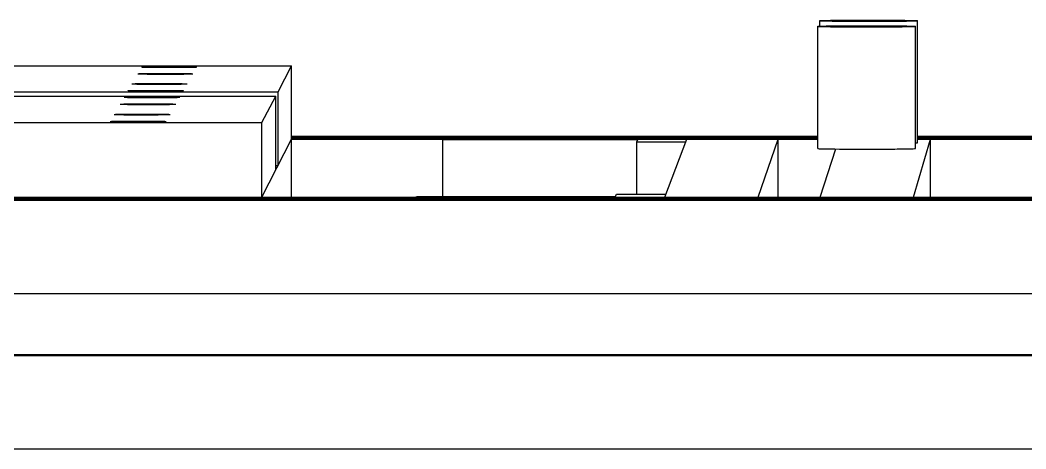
# Model space of a CAD drawing. Header units: millimetres. Extents: x -253 to 256, y -315 to 312.
# Drawn here: x -144.9 to -63.2, y -264.8 to -230 of the extents above; entities that cross this region are included whole.
import ezdxf

# ---------------------------------------------------------------- set-up
doc = ezdxf.new("R2010")
doc.units = ezdxf.units.MM
doc.layers.add('VISIBLE', color=7, linetype='Continuous')

msp = doc.modelspace()

# ---------------------------------------------------------------- linework, layer by layer
at = {"layer": 'VISIBLE'}
for p, q in [((-79.901, -230.045), (-79.878, -230.04)), ((-79.901, -230.489), (-79.901, -230.045)), ((-79.901, -230.045), (-79.873, -230.05)), ((-79.878, -230.04), (-79.809, -230.035)), ((-79.873, -230.05), (-79.789, -230.056)), ((-79.809, -230.035), (-79.702, -230.031)), ((-79.789, -230.056), (-79.646, -230.061)), ((-79.702, -230.031), (-79.563, -230.026)), ((-79.646, -230.061), (-79.445, -230.066)), ((-79.563, -230.026), (-79.4, -230.023)), ((-79.445, -230.066), (-79.187, -230.071)), ((-79.4, -230.023), (-79.218, -230.019)), ((-79.218, -230.019), (-79.024, -230.016)), ((-79.187, -230.071), (-78.88, -230.075)), ((-79.024, -230.016), (-78.822, -230.013)), ((-78.88, -230.075), (-78.529, -230.079)), ((-78.822, -230.013), (-78.616, -230.011)), ((-78.616, -230.011), (-78.409, -230.009)), ((-78.529, -230.079), (-78.144, -230.083)), ((-78.409, -230.009), (-78.204, -230.007)), ((-78.204, -230.007), (-77.99, -230.006)), ((-78.144, -230.083), (-77.737, -230.085)), ((-77.99, -230.006), (-77.752, -230.004)), ((-77.918, -230.045), (-77.906, -230.042)), ((-77.918, -230.045), (-77.904, -230.047)), ((-77.906, -230.042), (-77.872, -230.04)), ((-77.904, -230.047), (-77.862, -230.05)), ((-77.904, -230.047), (-77.862, -230.05)), ((-77.872, -230.04), (-77.818, -230.038)), ((-77.862, -230.05), (-77.79, -230.053)), ((-77.862, -230.05), (-77.79, -230.053)), ((-77.818, -230.038), (-77.749, -230.035)), ((-77.79, -230.053), (-77.69, -230.055)), ((-77.752, -230.004), (-77.49, -230.003)), ((-77.749, -230.035), (-77.667, -230.034)), ((-77.737, -230.085), (-77.316, -230.087)), ((-77.69, -230.055), (-77.561, -230.058)), ((-77.667, -230.034), (-77.479, -230.03)), ((-77.561, -230.058), (-77.407, -230.06)), ((-77.49, -230.003), (-77.203, -230.001)), ((-77.479, -230.03), (-77.275, -230.028)), ((-77.407, -230.06), (-77.232, -230.062)), ((-77.316, -230.087), (-76.893, -230.089)), ((-77.275, -230.028), (-77.069, -230.026)), ((-77.232, -230.062), (-77.039, -230.064)), ((-77.203, -230.001), (-76.889, -230)), ((-77.069, -230.026), (-76.844, -230.024)), ((-77.039, -230.064), (-76.835, -230.065)), ((-76.893, -230.089), (-76.475, -230.09)), ((-76.889, -230), (-76.55, -230)), ((-76.844, -230.024), (-76.569, -230.023)), ((-76.835, -230.065), (-76.625, -230.066)), ((-76.625, -230.066), (-76.414, -230.067)), ((-76.569, -230.023), (-76.242, -230.022)), ((-76.55, -230), (-76.185, -229.999)), ((-76.475, -230.09), (-76.07, -230.09)), ((-76.414, -230.067), (-76.205, -230.067)), ((-76.242, -230.022), (-76.06, -230.022)), ((-76.205, -230.067), (-76.002, -230.067)), ((-76.185, -229.999), (-75.799, -229.999)), ((-76.07, -230.09), (-75.684, -230.09)), ((-76.06, -230.022), (-75.867, -230.022)), ((-76.002, -230.067), (-75.809, -230.067)), ((-75.867, -230.022), (-75.664, -230.022)), ((-75.809, -230.067), (-75.627, -230.067)), ((-75.799, -229.999), (-75.394, -229.999)), ((-75.684, -230.09), (-75.319, -230.09)), ((-75.664, -230.022), (-75.456, -230.022)), ((-75.627, -230.067), (-75.3, -230.066)), ((-75.456, -230.022), (-75.244, -230.023)), ((-75.394, -229.999), (-74.977, -230)), ((-75.319, -230.09), (-74.98, -230.089)), ((-75.3, -230.066), (-75.025, -230.065)), ((-75.244, -230.023), (-75.034, -230.024)), ((-75.034, -230.024), (-74.83, -230.026)), ((-75.025, -230.065), (-74.8, -230.063)), ((-74.98, -230.089), (-74.666, -230.088)), ((-74.977, -230), (-74.553, -230.002)), ((-74.83, -230.026), (-74.638, -230.027)), ((-74.8, -230.063), (-74.594, -230.061)), ((-74.666, -230.088), (-74.378, -230.087)), ((-74.638, -230.027), (-74.462, -230.029)), ((-74.594, -230.061), (-74.39, -230.059)), ((-74.553, -230.002), (-74.133, -230.004)), ((-74.462, -230.029), (-74.308, -230.031)), ((-74.39, -230.059), (-74.202, -230.056)), ((-74.378, -230.087), (-74.116, -230.085)), ((-74.308, -230.031), (-74.18, -230.034)), ((-74.202, -230.056), (-74.12, -230.054)), ((-74.18, -230.034), (-74.079, -230.036)), ((-74.133, -230.004), (-73.726, -230.007)), ((-74.12, -230.054), (-74.051, -230.052)), ((-74.116, -230.085), (-73.879, -230.084)), ((-74.079, -230.036), (-74.008, -230.039)), ((-74.051, -230.052), (-73.997, -230.049)), ((-74.008, -230.039), (-73.966, -230.042)), ((-73.997, -230.049), (-73.963, -230.047)), ((-73.966, -230.042), (-73.951, -230.044)), ((-73.963, -230.047), (-73.951, -230.044)), ((-73.879, -230.084), (-73.664, -230.082)), ((-73.726, -230.007), (-73.341, -230.01)), ((-73.664, -230.082), (-73.459, -230.08)), ((-73.459, -230.08), (-73.253, -230.078)), ((-73.341, -230.01), (-72.99, -230.014)), ((-73.253, -230.078), (-73.047, -230.076)), ((-73.047, -230.076), (-72.844, -230.073)), ((-72.99, -230.014), (-72.682, -230.018)), ((-72.844, -230.073), (-72.65, -230.07)), ((-72.682, -230.018), (-72.425, -230.023)), ((-72.65, -230.07), (-72.469, -230.067)), ((-72.469, -230.067), (-72.305, -230.063)), ((-72.425, -230.023), (-72.224, -230.028)), ((-72.305, -230.063), (-72.167, -230.059)), ((-72.224, -230.028), (-72.081, -230.034)), ((-72.167, -230.059), (-72.06, -230.054)), ((-72.081, -230.034), (-71.997, -230.039)), ((-72.06, -230.054), (-71.991, -230.049)), ((-71.997, -230.039), (-71.968, -230.044)), ((-71.991, -230.049), (-71.968, -230.044)), ((-71.968, -239.96), (-71.968, -230.044)), ((-80.06, -230.502), (-80.036, -230.497)), ((-80.06, -240.438), (-80.06, -230.502)), ((-80.06, -230.502), (-80.031, -230.507)), ((-80.036, -230.497), (-79.968, -230.492)), ((-80.031, -230.507), (-79.947, -230.513)), ((-79.968, -230.492), (-79.86, -230.488)), ((-79.947, -230.513), (-79.804, -230.518)), ((-79.86, -230.488), (-79.721, -230.483)), ((-79.804, -230.518), (-79.603, -230.523)), ((-79.721, -230.483), (-79.558, -230.48)), ((-79.603, -230.523), (-79.345, -230.528)), ((-79.558, -230.48), (-79.376, -230.476)), ((-79.376, -230.476), (-79.181, -230.473)), ((-79.345, -230.528), (-79.036, -230.533)), ((-79.181, -230.473), (-78.978, -230.47)), ((-79.036, -230.533), (-78.685, -230.537)), ((-78.978, -230.47), (-78.772, -230.468)), ((-78.772, -230.468), (-78.565, -230.466)), ((-78.685, -230.537), (-78.3, -230.54)), ((-78.565, -230.466), (-78.359, -230.464)), ((-78.359, -230.464), (-78.145, -230.463)), ((-78.3, -230.54), (-77.891, -230.543)), ((-78.145, -230.463), (-77.907, -230.461)), ((-78.073, -230.502), (-78.061, -230.499)), ((-78.073, -230.502), (-78.058, -230.505)), ((-78.061, -230.499), (-78.027, -230.497)), ((-78.058, -230.505), (-78.016, -230.507)), ((-78.058, -230.505), (-78.016, -230.507)), ((-78.027, -230.497), (-77.973, -230.495)), ((-78.016, -230.507), (-77.945, -230.51)), ((-78.016, -230.507), (-77.945, -230.51)), ((-77.973, -230.495), (-77.903, -230.493)), ((-77.945, -230.51), (-77.844, -230.512)), ((-77.907, -230.461), (-77.644, -230.46)), ((-77.903, -230.493), (-77.822, -230.491)), ((-77.891, -230.543), (-77.47, -230.545)), ((-77.844, -230.512), (-77.715, -230.515)), ((-77.822, -230.491), (-77.633, -230.487)), ((-77.715, -230.515), (-77.561, -230.517)), ((-77.644, -230.46), (-77.356, -230.458)), ((-77.633, -230.487), (-77.429, -230.485)), ((-77.561, -230.517), (-77.385, -230.519)), ((-77.47, -230.545), (-77.046, -230.546)), ((-77.429, -230.485), (-77.223, -230.483)), ((-77.385, -230.519), (-77.192, -230.521)), ((-77.356, -230.458), (-77.042, -230.457)), ((-77.223, -230.483), (-76.996, -230.481)), ((-77.192, -230.521), (-76.988, -230.522)), ((-77.046, -230.546), (-76.627, -230.547)), ((-77.042, -230.457), (-76.702, -230.457)), ((-76.996, -230.481), (-76.721, -230.48)), ((-76.988, -230.522), (-76.778, -230.523)), ((-76.778, -230.523), (-76.565, -230.524)), ((-76.721, -230.48), (-76.394, -230.479)), ((-76.702, -230.457), (-76.337, -230.456)), ((-76.627, -230.547), (-76.221, -230.548)), ((-76.565, -230.524), (-76.356, -230.524)), ((-76.394, -230.479), (-76.211, -230.479)), ((-76.356, -230.524), (-76.153, -230.525)), ((-76.337, -230.456), (-75.95, -230.456)), ((-76.221, -230.548), (-75.834, -230.547)), ((-76.211, -230.479), (-76.017, -230.479)), ((-76.153, -230.525), (-75.96, -230.525)), ((-76.017, -230.479), (-75.815, -230.479)), ((-75.96, -230.525), (-75.777, -230.524)), ((-75.95, -230.456), (-75.544, -230.456)), ((-75.834, -230.547), (-75.469, -230.547)), ((-75.815, -230.479), (-75.606, -230.479)), ((-75.777, -230.524), (-75.45, -230.523)), ((-75.606, -230.479), (-75.393, -230.48)), ((-75.544, -230.456), (-75.126, -230.457)), ((-75.469, -230.547), (-75.129, -230.546)), ((-75.45, -230.523), (-75.175, -230.522)), ((-75.393, -230.48), (-75.183, -230.481)), ((-75.183, -230.481), (-74.979, -230.483)), ((-75.175, -230.522), (-74.948, -230.52)), ((-75.129, -230.546), (-74.814, -230.545)), ((-75.126, -230.457), (-74.702, -230.459)), ((-74.979, -230.483), (-74.786, -230.484)), ((-74.948, -230.52), (-74.742, -230.519)), ((-74.814, -230.545), (-74.526, -230.544)), ((-74.786, -230.484), (-74.61, -230.486)), ((-74.742, -230.519), (-74.537, -230.516)), ((-74.702, -230.459), (-74.28, -230.461)), ((-74.61, -230.486), (-74.456, -230.489)), ((-74.537, -230.516), (-74.349, -230.513)), ((-74.526, -230.544), (-74.263, -230.542)), ((-74.456, -230.489), (-74.327, -230.491)), ((-74.349, -230.513), (-74.267, -230.511)), ((-74.327, -230.491), (-74.226, -230.494)), ((-74.28, -230.461), (-73.872, -230.464)), ((-74.267, -230.511), (-74.198, -230.509)), ((-74.263, -230.542), (-74.025, -230.541)), ((-74.226, -230.494), (-74.155, -230.496)), ((-74.198, -230.509), (-74.144, -230.507)), ((-74.155, -230.496), (-74.113, -230.499)), ((-74.144, -230.507), (-74.11, -230.504)), ((-74.113, -230.499), (-74.098, -230.502)), ((-74.11, -230.504), (-74.098, -230.502)), ((-74.025, -230.541), (-73.811, -230.539)), ((-73.872, -230.464), (-73.487, -230.467)), ((-73.811, -230.539), (-73.605, -230.537)), ((-73.605, -230.537), (-73.398, -230.535)), ((-73.487, -230.467), (-73.135, -230.471)), ((-73.398, -230.535), (-73.192, -230.533)), ((-73.192, -230.533), (-72.989, -230.53)), ((-73.135, -230.471), (-72.827, -230.475)), ((-72.989, -230.53), (-72.794, -230.527)), ((-72.827, -230.475), (-72.569, -230.48)), ((-72.827, -230.475), (-72.569, -230.48)), ((-72.794, -230.527), (-72.613, -230.524)), ((-72.613, -230.524), (-72.449, -230.52)), ((-72.569, -230.48), (-72.367, -230.485)), ((-72.449, -230.52), (-72.31, -230.516)), ((-72.367, -230.485), (-72.224, -230.491)), ((-72.31, -230.516), (-72.203, -230.511)), ((-72.224, -230.491), (-72.14, -230.496)), ((-72.203, -230.511), (-72.134, -230.507)), ((-72.14, -230.496), (-72.111, -230.501)), ((-72.134, -230.507), (-72.111, -230.501)), ((-72.111, -240.437), (-72.111, -230.501)), ((-227.779, -233.721), (-122.803, -233.721)), ((-135.303, -234.36), (-135.289, -234.357)), ((-135.303, -234.36), (-135.288, -234.363)), ((-135.289, -234.357), (-135.25, -234.354)), ((-135.288, -234.363), (-135.241, -234.366)), ((-135.288, -234.363), (-135.241, -234.366)), ((-135.25, -234.354), (-135.189, -234.351)), ((-135.241, -234.366), (-135.162, -234.369)), ((-135.241, -234.366), (-135.162, -234.369)), ((-135.189, -234.351), (-135.11, -234.349)), ((-135.162, -234.369), (-135.049, -234.372)), ((-135.11, -234.349), (-135.018, -234.347)), ((-135.049, -234.372), (-134.905, -234.375)), ((-135.018, -234.347), (-134.805, -234.343)), ((-134.985, -233.808), (-134.971, -233.805)), ((-134.985, -233.808), (-134.969, -233.811)), ((-134.971, -233.805), (-134.932, -233.803)), ((-134.969, -233.811), (-134.923, -233.814)), ((-134.969, -233.811), (-134.923, -233.814)), ((-134.932, -233.803), (-134.871, -233.8)), ((-134.923, -233.814), (-134.844, -233.817)), ((-134.905, -234.375), (-134.732, -234.377)), ((-134.871, -233.8), (-134.792, -233.798)), ((-134.844, -233.817), (-134.731, -233.82)), ((-134.805, -234.343), (-134.574, -234.34)), ((-134.792, -233.798), (-134.7, -233.795)), ((-134.732, -234.377), (-134.535, -234.379)), ((-134.731, -233.82), (-134.587, -233.823)), ((-134.7, -233.795), (-134.488, -233.792)), ((-134.587, -233.823), (-134.415, -233.826)), ((-134.574, -234.34), (-134.342, -234.338)), ((-134.535, -234.379), (-134.319, -234.381)), ((-134.488, -233.792), (-134.258, -233.789)), ((-134.415, -233.826), (-134.218, -233.828)), ((-134.342, -234.338), (-134.087, -234.336)), ((-134.319, -234.381), (-134.089, -234.383)), ((-134.258, -233.789), (-134.026, -233.787)), ((-134.218, -233.828), (-134.002, -233.83)), ((-134.089, -234.383), (-133.853, -234.384)), ((-134.087, -234.336), (-133.777, -234.335)), ((-134.026, -233.787), (-133.771, -233.785)), ((-134.002, -233.83), (-133.774, -233.831)), ((-133.853, -234.384), (-133.614, -234.385)), ((-133.777, -234.335), (-133.409, -234.334)), ((-133.774, -233.831), (-133.538, -233.833)), ((-133.771, -233.785), (-133.462, -233.783)), ((-133.614, -234.385), (-133.379, -234.385)), ((-133.538, -233.833), (-133.3, -233.833)), ((-133.462, -233.783), (-133.095, -233.782)), ((-133.409, -234.334), (-133.203, -234.333)), ((-133.379, -234.385), (-133.151, -234.386)), ((-133.3, -233.833), (-133.065, -233.834)), ((-133.203, -234.333), (-132.986, -234.333)), ((-133.151, -234.386), (-132.934, -234.386)), ((-133.095, -233.782), (-132.89, -233.782)), ((-133.065, -233.834), (-132.838, -233.834)), ((-132.986, -234.333), (-132.758, -234.334)), ((-132.934, -234.386), (-132.728, -234.385)), ((-132.89, -233.782), (-132.673, -233.782)), ((-132.838, -233.834), (-132.621, -233.834)), ((-132.758, -234.334), (-132.523, -234.334)), ((-132.728, -234.385), (-132.36, -234.384)), ((-132.673, -233.782), (-132.445, -233.782)), ((-132.621, -233.834), (-132.416, -233.834)), ((-132.523, -234.334), (-132.284, -234.335)), ((-132.445, -233.782), (-132.211, -233.783)), ((-132.416, -233.834), (-132.048, -233.833)), ((-132.36, -234.384), (-132.05, -234.383)), ((-132.284, -234.335), (-132.048, -234.336)), ((-132.211, -233.783), (-131.973, -233.784)), ((-132.05, -234.383), (-131.795, -234.381)), ((-132.048, -233.833), (-131.739, -233.831)), ((-132.048, -234.336), (-131.819, -234.338)), ((-131.973, -233.784), (-131.737, -233.785)), ((-131.819, -234.338), (-131.603, -234.34)), ((-131.795, -234.381), (-131.562, -234.379)), ((-131.739, -233.831), (-131.485, -233.829)), ((-131.737, -233.785), (-131.509, -233.786)), ((-131.603, -234.34), (-131.406, -234.342)), ((-131.562, -234.379), (-131.332, -234.376)), ((-131.509, -233.786), (-131.293, -233.788)), ((-131.485, -233.829), (-131.253, -233.827)), ((-131.406, -234.342), (-131.233, -234.344)), ((-131.332, -234.376), (-131.119, -234.372)), ((-131.293, -233.788), (-131.096, -233.791)), ((-131.253, -233.827), (-131.023, -233.824)), ((-131.233, -234.344), (-131.088, -234.347)), ((-131.119, -234.372), (-131.027, -234.37)), ((-131.096, -233.791), (-130.924, -233.793)), ((-131.088, -234.347), (-130.976, -234.35)), ((-131.027, -234.37), (-130.948, -234.368)), ((-131.023, -233.824), (-130.811, -233.821)), ((-130.976, -234.35), (-130.896, -234.353)), ((-130.948, -234.368), (-130.887, -234.365)), ((-130.924, -233.793), (-130.78, -233.796)), ((-130.896, -234.353), (-130.849, -234.356)), ((-130.887, -234.365), (-130.848, -234.362)), ((-130.849, -234.356), (-130.834, -234.359)), ((-130.848, -234.362), (-130.834, -234.359)), ((-130.811, -233.821), (-130.718, -233.818)), ((-130.78, -233.796), (-130.667, -233.799)), ((-130.718, -233.818), (-130.64, -233.816)), ((-130.667, -233.799), (-130.588, -233.802)), ((-130.64, -233.816), (-130.579, -233.814)), ((-130.588, -233.802), (-130.541, -233.805)), ((-130.579, -233.814), (-130.54, -233.811)), ((-130.541, -233.805), (-130.526, -233.808)), ((-130.54, -233.811), (-130.526, -233.808)), ((-123.907, -235.823), (-122.803, -233.721)), ((-122.803, -244.383), (-122.803, -233.721)), ((-135.775, -235.177), (-135.761, -235.174)), ((-135.775, -235.177), (-135.76, -235.18)), ((-135.761, -235.174), (-135.722, -235.171)), ((-135.76, -235.18), (-135.713, -235.183)), ((-135.76, -235.18), (-135.713, -235.183)), ((-135.722, -235.171), (-135.66, -235.169)), ((-135.713, -235.183), (-135.633, -235.186)), ((-135.66, -235.169), (-135.581, -235.166)), ((-135.633, -235.186), (-135.52, -235.189)), ((-135.581, -235.166), (-135.489, -235.164)), ((-135.52, -235.189), (-135.375, -235.192)), ((-135.489, -235.164), (-135.275, -235.16)), ((-135.375, -235.192), (-135.202, -235.195)), ((-135.275, -235.16), (-135.044, -235.158)), ((-135.202, -235.195), (-135.004, -235.197)), ((-135.044, -235.158), (-134.81, -235.155)), ((-135.004, -235.197), (-134.787, -235.199)), ((-134.81, -235.155), (-134.555, -235.153)), ((-134.787, -235.199), (-134.557, -235.2)), ((-134.557, -235.2), (-134.32, -235.202)), ((-134.555, -235.153), (-134.243, -235.152)), ((-134.32, -235.202), (-134.081, -235.202)), ((-134.243, -235.152), (-133.874, -235.151)), ((-134.081, -235.202), (-133.845, -235.203)), ((-133.874, -235.151), (-133.668, -235.151)), ((-133.845, -235.203), (-133.616, -235.203)), ((-133.668, -235.151), (-133.45, -235.151)), ((-133.616, -235.203), (-133.397, -235.203)), ((-133.45, -235.151), (-133.221, -235.151)), ((-133.397, -235.203), (-133.191, -235.203)), ((-133.221, -235.151), (-132.985, -235.151)), ((-133.191, -235.203), (-132.822, -235.202)), ((-132.985, -235.151), (-132.746, -235.152)), ((-132.822, -235.202), (-132.511, -235.2)), ((-132.746, -235.152), (-132.508, -235.153)), ((-132.511, -235.2), (-132.255, -235.198)), ((-132.508, -235.153), (-132.278, -235.155)), ((-132.278, -235.155), (-132.062, -235.157)), ((-132.255, -235.198), (-132.021, -235.196)), ((-132.062, -235.157), (-131.864, -235.159)), ((-132.021, -235.196), (-131.79, -235.193)), ((-131.864, -235.159), (-131.69, -235.162)), ((-131.79, -235.193), (-131.577, -235.19)), ((-131.69, -235.162), (-131.546, -235.165)), ((-131.577, -235.19), (-131.484, -235.187)), ((-131.546, -235.165), (-131.432, -235.167)), ((-131.484, -235.187), (-131.405, -235.185)), ((-131.432, -235.167), (-131.353, -235.171)), ((-131.405, -235.185), (-131.344, -235.182)), ((-131.353, -235.171), (-131.306, -235.174)), ((-131.344, -235.182), (-131.304, -235.18)), ((-131.306, -235.174), (-131.29, -235.177)), ((-131.304, -235.18), (-131.29, -235.177)), ((-228.225, -235.823), (-123.907, -235.823)), ((-136.097, -235.735), (-136.083, -235.732)), ((-136.097, -235.735), (-136.082, -235.738)), ((-136.083, -235.732), (-136.043, -235.729)), ((-136.082, -235.738), (-136.035, -235.741)), ((-136.082, -235.738), (-136.035, -235.741)), ((-136.043, -235.729), (-135.982, -235.727)), ((-136.035, -235.741), (-135.955, -235.744)), ((-135.982, -235.727), (-135.903, -235.724)), ((-135.955, -235.744), (-135.841, -235.747)), ((-135.903, -235.724), (-135.81, -235.722)), ((-135.841, -235.747), (-135.696, -235.75)), ((-135.81, -235.722), (-135.596, -235.718)), ((-135.696, -235.75), (-135.522, -235.753)), ((-135.596, -235.718), (-135.364, -235.715)), ((-135.522, -235.753), (-135.324, -235.755)), ((-135.364, -235.715), (-135.13, -235.713)), ((-135.324, -235.755), (-135.107, -235.757)), ((-135.13, -235.713), (-134.874, -235.711)), ((-135.107, -235.757), (-134.876, -235.758)), ((-134.876, -235.758), (-134.638, -235.76)), ((-134.874, -235.711), (-134.562, -235.71)), ((-134.638, -235.76), (-134.399, -235.761)), ((-134.562, -235.71), (-134.191, -235.709)), ((-134.399, -235.761), (-134.162, -235.761)), ((-134.191, -235.709), (-133.985, -235.708)), ((-134.162, -235.761), (-133.933, -235.761)), ((-133.985, -235.708), (-133.766, -235.708)), ((-133.933, -235.761), (-133.714, -235.761)), ((-133.766, -235.708), (-133.537, -235.709)), ((-133.714, -235.761), (-133.507, -235.761)), ((-133.537, -235.709), (-133.3, -235.709)), ((-133.507, -235.761), (-133.137, -235.76)), ((-133.3, -235.709), (-133.061, -235.71)), ((-133.137, -235.76), (-132.825, -235.758)), ((-133.061, -235.71), (-132.823, -235.711)), ((-132.825, -235.758), (-132.568, -235.756)), ((-132.823, -235.711), (-132.592, -235.713)), ((-132.592, -235.713), (-132.375, -235.715)), ((-132.568, -235.756), (-132.335, -235.754)), ((-132.375, -235.715), (-132.177, -235.717)), ((-132.335, -235.754), (-132.103, -235.751)), ((-132.177, -235.717), (-132.003, -235.72)), ((-132.103, -235.751), (-131.889, -235.748)), ((-132.003, -235.72), (-131.858, -235.722)), ((-131.889, -235.748), (-131.796, -235.745)), ((-131.858, -235.722), (-131.744, -235.725)), ((-131.796, -235.745), (-131.717, -235.743)), ((-131.744, -235.725), (-131.664, -235.728)), ((-131.717, -235.743), (-131.655, -235.74)), ((-131.664, -235.728), (-131.617, -235.732)), ((-131.655, -235.74), (-131.616, -235.738)), ((-131.617, -235.732), (-131.602, -235.735)), ((-131.616, -235.738), (-131.602, -235.735)), ((-123.907, -241.819), (-123.907, -235.823)), ((-228.225, -236.177), (-124.093, -236.177)), ((-136.729, -236.829), (-136.715, -236.826)), ((-136.729, -236.829), (-136.713, -236.832)), ((-136.715, -236.826), (-136.675, -236.823)), ((-136.713, -236.832), (-136.666, -236.835)), ((-136.713, -236.832), (-136.666, -236.835)), ((-136.675, -236.823), (-136.613, -236.821)), ((-136.666, -236.835), (-136.586, -236.838)), ((-136.613, -236.821), (-136.534, -236.818)), ((-136.586, -236.838), (-136.472, -236.841)), ((-136.534, -236.818), (-136.44, -236.816)), ((-136.472, -236.841), (-136.326, -236.844)), ((-136.44, -236.816), (-136.225, -236.812)), ((-136.404, -236.266), (-136.39, -236.263)), ((-136.404, -236.266), (-136.388, -236.269)), ((-136.39, -236.263), (-136.35, -236.26)), ((-136.388, -236.269), (-136.341, -236.272)), ((-136.388, -236.269), (-136.341, -236.272)), ((-136.35, -236.26), (-136.288, -236.258)), ((-136.341, -236.272), (-136.261, -236.275)), ((-136.326, -236.844), (-136.152, -236.847)), ((-136.288, -236.258), (-136.209, -236.255)), ((-136.261, -236.275), (-136.147, -236.278)), ((-136.225, -236.812), (-135.992, -236.809)), ((-136.209, -236.255), (-136.116, -236.253)), ((-136.152, -236.847), (-135.952, -236.849)), ((-136.147, -236.278), (-136.002, -236.281)), ((-136.116, -236.253), (-135.901, -236.249)), ((-136.002, -236.281), (-135.828, -236.284)), ((-135.992, -236.809), (-135.757, -236.807)), ((-135.952, -236.849), (-135.734, -236.851)), ((-135.901, -236.249), (-135.669, -236.246)), ((-135.828, -236.284), (-135.629, -236.286)), ((-135.757, -236.807), (-135.5, -236.805)), ((-135.734, -236.851), (-135.502, -236.853)), ((-135.669, -236.246), (-135.435, -236.244)), ((-135.629, -236.286), (-135.411, -236.288)), ((-135.502, -236.853), (-135.263, -236.854)), ((-135.5, -236.805), (-135.186, -236.804)), ((-135.435, -236.244), (-135.178, -236.242)), ((-135.411, -236.288), (-135.18, -236.29)), ((-135.263, -236.854), (-135.023, -236.855)), ((-135.186, -236.804), (-134.814, -236.803)), ((-135.18, -236.29), (-134.942, -236.291)), ((-135.178, -236.242), (-134.865, -236.241)), ((-135.023, -236.855), (-134.785, -236.855)), ((-134.942, -236.291), (-134.701, -236.292)), ((-134.865, -236.241), (-134.494, -236.24)), ((-134.814, -236.803), (-134.607, -236.802)), ((-134.785, -236.855), (-134.554, -236.856)), ((-134.701, -236.292), (-134.464, -236.292)), ((-134.607, -236.802), (-134.387, -236.802)), ((-134.554, -236.856), (-134.334, -236.856)), ((-134.494, -236.24), (-134.287, -236.239)), ((-134.464, -236.292), (-134.235, -236.292)), ((-134.387, -236.802), (-134.156, -236.802)), ((-134.334, -236.856), (-134.127, -236.855)), ((-134.287, -236.239), (-134.067, -236.239)), ((-134.235, -236.292), (-134.015, -236.292)), ((-134.156, -236.802), (-133.919, -236.803)), ((-134.127, -236.855), (-133.755, -236.854)), ((-134.067, -236.239), (-133.838, -236.239)), ((-134.015, -236.292), (-133.808, -236.292)), ((-133.919, -236.803), (-133.678, -236.804)), ((-133.838, -236.239), (-133.601, -236.24)), ((-133.808, -236.292), (-133.437, -236.291)), ((-133.755, -236.854), (-133.441, -236.853)), ((-133.678, -236.804), (-133.439, -236.805)), ((-133.601, -236.24), (-133.36, -236.241)), ((-133.441, -236.853), (-133.184, -236.851)), ((-133.439, -236.805), (-133.208, -236.807)), ((-133.437, -236.291), (-133.124, -236.289)), ((-133.36, -236.241), (-133.122, -236.242)), ((-133.208, -236.807), (-132.989, -236.809)), ((-133.184, -236.851), (-132.949, -236.849)), ((-133.124, -236.289), (-132.867, -236.288)), ((-133.122, -236.242), (-132.891, -236.244)), ((-132.989, -236.809), (-132.79, -236.811)), ((-132.949, -236.849), (-132.716, -236.846)), ((-132.891, -236.244), (-132.673, -236.246)), ((-132.867, -236.288), (-132.633, -236.285)), ((-132.79, -236.811), (-132.615, -236.814)), ((-132.716, -236.846), (-132.501, -236.842)), ((-132.673, -236.246), (-132.474, -236.248)), ((-132.633, -236.285), (-132.4, -236.282)), ((-132.615, -236.814), (-132.47, -236.816)), ((-132.501, -236.842), (-132.407, -236.84)), ((-132.474, -236.248), (-132.3, -236.25)), ((-132.47, -236.816), (-132.356, -236.819)), ((-132.407, -236.84), (-132.328, -236.837)), ((-132.4, -236.282), (-132.186, -236.279)), ((-132.356, -236.819), (-132.275, -236.822)), ((-132.328, -236.837), (-132.266, -236.835)), ((-132.3, -236.25), (-132.155, -236.253)), ((-132.275, -236.822), (-132.228, -236.826)), ((-132.266, -236.835), (-132.227, -236.832)), ((-132.228, -236.826), (-132.213, -236.829)), ((-132.227, -236.832), (-132.213, -236.829)), ((-132.186, -236.279), (-132.093, -236.276)), ((-132.155, -236.253), (-132.041, -236.256)), ((-132.093, -236.276), (-132.013, -236.274)), ((-132.041, -236.256), (-131.961, -236.259)), ((-132.013, -236.274), (-131.952, -236.271)), ((-131.961, -236.259), (-131.914, -236.263)), ((-131.952, -236.271), (-131.912, -236.269)), ((-131.914, -236.263), (-131.898, -236.266)), ((-131.912, -236.269), (-131.898, -236.266)), ((-125.221, -238.324), (-124.093, -236.177)), ((-124.093, -242.182), (-124.093, -236.177)), ((-137.211, -237.664), (-137.197, -237.661)), ((-137.211, -237.664), (-137.195, -237.667)), ((-137.197, -237.661), (-137.157, -237.658)), ((-137.195, -237.667), (-137.148, -237.67)), ((-137.195, -237.667), (-137.148, -237.67)), ((-137.157, -237.658), (-137.095, -237.655)), ((-137.148, -237.67), (-137.067, -237.673)), ((-137.148, -237.67), (-137.067, -237.673)), ((-137.095, -237.655), (-137.015, -237.653)), ((-137.067, -237.673), (-136.953, -237.676)), ((-137.015, -237.653), (-136.921, -237.651)), ((-136.953, -237.676), (-136.807, -237.679)), ((-136.921, -237.651), (-136.705, -237.647)), ((-136.807, -237.679), (-136.631, -237.682)), ((-136.705, -237.647), (-136.472, -237.644)), ((-136.631, -237.682), (-136.432, -237.684)), ((-136.472, -237.644), (-136.236, -237.642)), ((-136.432, -237.684), (-136.212, -237.686)), ((-136.236, -237.642), (-135.977, -237.64)), ((-136.212, -237.686), (-135.98, -237.688)), ((-135.98, -237.688), (-135.74, -237.689)), ((-135.977, -237.64), (-135.663, -237.638)), ((-135.74, -237.689), (-135.498, -237.69)), ((-135.663, -237.638), (-135.289, -237.637)), ((-135.498, -237.69), (-135.26, -237.69)), ((-135.289, -237.637), (-135.081, -237.637)), ((-135.26, -237.69), (-135.029, -237.691)), ((-135.081, -237.637), (-134.86, -237.637)), ((-135.029, -237.691), (-134.808, -237.691)), ((-134.86, -237.637), (-134.629, -237.637)), ((-134.808, -237.691), (-134.6, -237.69)), ((-134.629, -237.637), (-134.391, -237.637)), ((-134.6, -237.69), (-134.226, -237.689)), ((-134.391, -237.637), (-134.149, -237.638)), ((-134.226, -237.689), (-133.912, -237.688)), ((-134.149, -237.638), (-133.909, -237.64)), ((-133.912, -237.688), (-133.653, -237.686)), ((-133.909, -237.64), (-133.677, -237.641)), ((-133.677, -237.641), (-133.458, -237.643)), ((-133.653, -237.686), (-133.417, -237.683)), ((-133.458, -237.643), (-133.258, -237.646)), ((-133.417, -237.683), (-133.184, -237.68)), ((-133.258, -237.646), (-133.083, -237.648)), ((-133.184, -237.68), (-132.968, -237.677)), ((-133.083, -237.648), (-132.936, -237.651)), ((-132.968, -237.677), (-132.874, -237.674)), ((-132.936, -237.651), (-132.822, -237.654)), ((-132.874, -237.674), (-132.794, -237.672)), ((-132.822, -237.654), (-132.741, -237.657)), ((-132.794, -237.672), (-132.733, -237.669)), ((-132.741, -237.657), (-132.694, -237.66)), ((-132.733, -237.669), (-132.693, -237.666)), ((-132.694, -237.66), (-132.679, -237.663)), ((-132.693, -237.666), (-132.679, -237.663)), ((-228.225, -238.324), (-125.221, -238.324)), ((-137.539, -238.234), (-137.525, -238.231)), ((-137.539, -238.234), (-137.524, -238.237)), ((-137.525, -238.231), (-137.485, -238.228)), ((-137.524, -238.237), (-137.477, -238.24)), ((-137.524, -238.237), (-137.477, -238.24)), ((-137.485, -238.228), (-137.423, -238.225)), ((-137.477, -238.24), (-137.396, -238.243)), ((-137.477, -238.24), (-137.396, -238.243)), ((-137.423, -238.225), (-137.343, -238.223)), ((-137.396, -238.243), (-137.281, -238.246)), ((-137.343, -238.223), (-137.249, -238.22)), ((-137.281, -238.246), (-137.135, -238.249)), ((-137.249, -238.22), (-137.033, -238.217)), ((-137.135, -238.249), (-136.959, -238.252)), ((-137.033, -238.217), (-136.799, -238.214)), ((-136.959, -238.252), (-136.759, -238.254)), ((-136.799, -238.214), (-136.562, -238.211)), ((-136.759, -238.254), (-136.539, -238.256)), ((-136.562, -238.211), (-136.303, -238.209)), ((-136.539, -238.256), (-136.306, -238.258)), ((-136.306, -238.258), (-136.066, -238.259)), ((-136.303, -238.209), (-135.988, -238.208)), ((-136.066, -238.259), (-135.823, -238.26)), ((-135.988, -238.208), (-135.614, -238.207)), ((-135.823, -238.26), (-135.584, -238.26)), ((-135.614, -238.207), (-135.405, -238.206)), ((-135.584, -238.26), (-135.353, -238.26)), ((-135.405, -238.206), (-135.184, -238.206)), ((-135.353, -238.26), (-135.131, -238.26)), ((-135.184, -238.206), (-134.952, -238.207)), ((-135.131, -238.26), (-134.923, -238.26)), ((-134.952, -238.207), (-134.713, -238.207)), ((-134.923, -238.26), (-134.548, -238.259)), ((-134.713, -238.207), (-134.471, -238.208)), ((-134.548, -238.259), (-134.233, -238.257)), ((-134.471, -238.208), (-134.23, -238.209)), ((-134.233, -238.257), (-133.974, -238.256)), ((-134.23, -238.209), (-133.997, -238.211)), ((-133.997, -238.211), (-133.778, -238.213)), ((-133.974, -238.256), (-133.737, -238.253)), ((-133.778, -238.213), (-133.577, -238.215)), ((-133.737, -238.253), (-133.503, -238.25)), ((-133.577, -238.215), (-133.402, -238.218)), ((-133.503, -238.25), (-133.287, -238.247)), ((-133.402, -238.218), (-133.255, -238.221)), ((-133.287, -238.247), (-133.193, -238.244)), ((-133.255, -238.221), (-133.141, -238.224)), ((-133.193, -238.244), (-133.113, -238.242)), ((-133.141, -238.224), (-133.06, -238.227)), ((-133.113, -238.242), (-133.051, -238.239)), ((-133.06, -238.227), (-133.012, -238.23)), ((-133.051, -238.239), (-133.011, -238.236)), ((-133.012, -238.23), (-132.997, -238.233)), ((-133.011, -238.236), (-132.997, -238.233)), ((-125.221, -244.383), (-125.221, -238.324)), ((-125.221, -244.383), (-122.803, -239.663)), ((-122.803, -239.426), (-80.06, -239.426)), ((-122.803, -239.515), (-80.06, -239.515)), ((-122.803, -239.574), (-80.06, -239.574)), ((-122.803, -239.663), (-80.06, -239.663)), ((-110.524, -239.711), (-110.503, -239.663)), ((-110.524, -244.333), (-110.524, -239.711)), ((-110.524, -239.711), (-94.676, -239.711)), ((-94.751, -239.901), (-94.676, -239.711)), ((-94.751, -244.136), (-94.751, -239.901)), ((-94.751, -239.901), (-90.786, -239.901)), ((-92.482, -244.383), (-90.696, -239.663)), ((-84.908, -244.383), (-83.268, -239.663)), ((-83.268, -244.383), (-83.268, -239.663)), ((-72.285, -244.383), (-70.889, -239.663)), ((-72.111, -239.973), (-72.06, -239.97)), ((-72.06, -239.97), (-71.991, -239.965)), ((-71.991, -239.965), (-71.968, -239.96)), ((-71.968, -239.426), (-3.318, -239.426)), ((-71.968, -239.515), (-3.318, -239.515)), ((-71.968, -239.574), (-3.318, -239.574)), ((-71.968, -239.663), (-3.318, -239.663)), ((-70.889, -244.383), (-70.889, -239.663)), ((-80.06, -240.438), (-80.031, -240.443)), ((-80.031, -240.443), (-79.947, -240.449)), ((-79.947, -240.449), (-79.804, -240.454)), ((-79.859, -244.383), (-78.581, -240.474)), ((-79.804, -240.454), (-79.603, -240.46)), ((-79.603, -240.46), (-79.345, -240.465)), ((-79.345, -240.465), (-79.036, -240.469)), ((-79.036, -240.469), (-78.685, -240.473)), ((-78.685, -240.473), (-78.3, -240.477)), ((-78.3, -240.477), (-77.891, -240.48)), ((-77.891, -240.48), (-77.47, -240.482)), ((-77.47, -240.482), (-77.046, -240.484)), ((-77.046, -240.484), (-76.627, -240.485)), ((-76.627, -240.485), (-76.221, -240.485)), ((-76.221, -240.485), (-75.834, -240.485)), ((-75.834, -240.485), (-75.469, -240.484)), ((-75.469, -240.484), (-75.129, -240.483)), ((-75.129, -240.483), (-74.814, -240.482)), ((-74.814, -240.482), (-74.526, -240.481)), ((-74.526, -240.481), (-74.263, -240.48)), ((-74.263, -240.48), (-74.025, -240.478)), ((-74.025, -240.478), (-73.811, -240.476)), ((-73.811, -240.476), (-73.605, -240.474)), ((-73.605, -240.474), (-73.398, -240.472)), ((-73.398, -240.472), (-73.192, -240.47)), ((-73.192, -240.47), (-72.989, -240.467)), ((-72.989, -240.467), (-72.794, -240.464)), ((-72.794, -240.464), (-72.613, -240.46)), ((-72.613, -240.46), (-72.449, -240.456)), ((-72.449, -240.456), (-72.31, -240.452)), ((-72.31, -240.452), (-72.203, -240.447)), ((-72.203, -240.447), (-72.134, -240.442)), ((-72.134, -240.442), (-72.111, -240.437)), ((-124.093, -241.819), (-123.907, -241.819)), ((-96.502, -244.333), (-96.424, -244.136)), ((-96.424, -244.136), (-92.388, -244.136)), ((-232.499, -244.63), (232.499, -244.63)), ((-212.202, -244.537), (212.202, -244.537)), ((-212.148, -244.475), (212.148, -244.475)), ((-212.068, -244.383), (212.068, -244.383)), ((-112.679, -244.383), (-112.656, -244.333)), ((-112.656, -244.333), (-96.502, -244.333)), ((-232.499, -252.211), (232.499, -252.211)), ((-232.499, -257.266), (232.499, -257.266)), ((-232.429, -257.188), (232.429, -257.188)), ((-232.499, -264.847), (232.499, -264.847))]:
    msp.add_line(p, q, dxfattribs=at)

doc.saveas('drawing.dxf')
